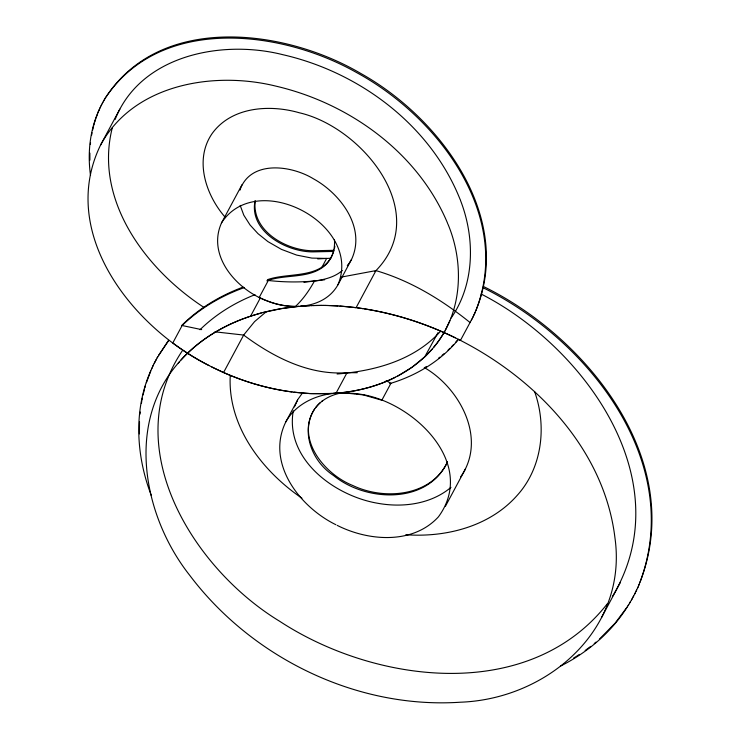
<?xml version="1.0" encoding="UTF-8"?>
<svg xmlns="http://www.w3.org/2000/svg" width="740" height="740" viewBox="0 0 740 740"><rect width="100%" height="100%" fill="white"/><g stroke="black" fill="none" stroke-linecap="round" stroke-linejoin="round"><path stroke-width="1.11" d="M89.873 153.106L89.91 160.118M139.499 421.763L139.425 433.908M230.233 375.735C227.661 426.268 262.025 470.945 301.957 498.205M90.382 144.476L90.539 142.774M140.008 414.141L140.23 411.986M334.841 246.207L334.536 248.076M141.396 403.439L141.756 401.321M91.612 135.189L92.075 132.701M141.951 400.266L142.358 398.166M92.593 130.222L93.573 126.151M143.033 395.031L144.568 388.842M293.271 410.793C284.854 459.383 334.619 495.966 377.789 503.283C402.828 507.816 430.985 504.199 450.947 487.373M240.028 190.097L240.195 189.459M334.129 249.917L333.611 251.711M255.207 201.03C251.618 231.269 287.092 251.073 313.723 250.749L333.287 250.333M112.23 128.076C93.952 200.447 146.039 269.619 203.731 307.248M93.776 125.338L94.452 122.933M144.864 387.825L145.438 385.781M94.701 122.128L95.701 118.955M240.38 188.829C251.609 159.84 291.69 165.464 313.381 178.775C340.594 193.714 366.254 227.735 351.546 259.416L337.949 284.789C324.481 308.784 291.107 310.513 268.046 301.245M146.381 382.746L150.784 370.888M333.425 252.294L332.778 254.024M95.96 118.169L97.68 113.507M255.05 200.799C248.788 231.463 286.843 252.211 313.122 251.878L332.686 251.452M294.446 406.907L297.906 399.406L302.484 392.94M640.026 582.167C685.166 461.233 587.042 338.754 482.989 287.693M115.126 119.454C140.424 55.075 222 39.294 282.819 54.686C359.594 72.196 430.726 125.338 460.178 199.615M475.848 310.726C513.366 215.386 437.766 116.855 357.106 72.853C281.718 29.933 161.45 15.189 105.987 96.986M638.768 585.22C688.524 463.823 588.744 337.94 483.599 286.565M447.496 461.76C427.748 504.773 365.958 502.099 333.574 475.543C299.774 453.389 296.638 400.358 343.129 392.579M449.892 320.651L445.323 330.142M98.013 112.332L100.64 106.69M99.604 108.937C89.827 129.519 87.403 153.069 90.52 175.491M152.042 368.002C133.219 407.842 135.744 454.98 151.302 495.439M637.436 588.235L639.369 584.091M332.538 254.588C321.456 279.517 288.239 272.144 267.418 279.711M151.441 369.131L153.374 365.144M473.693 315.49C517.214 220.853 441.567 118.474 360.759 73.445C284.373 28.518 159.008 12.746 104.701 99.095M475.395 311.993L472.536 317.83M636.039 591.214L638.037 587.107M447.339 462.38C430.8 496.67 384.042 500.425 352.887 485.542C324.749 474.451 295.408 439.264 314.537 409.063M337.181 525.363C368.4 541.171 412.818 544.732 438.432 516.835C478.475 462.278 409.886 398.527 356.107 393.726M460.659 476.884C487.133 439.338 460.428 388.898 425.13 368.039M179.117 362.128C125.347 422.457 143.014 516.233 189.727 575.332C252.007 657.888 356.661 709.17 460.474 702.205C547.323 699.06 627.936 629.62 614.94 537.767C604.247 449.393 535.723 378.418 458.902 339.595M613.719 594.359C680.55 479.372 583.888 346.514 481.102 294.002M100.039 107.818L101.732 104.469M152.764 366.263L156.214 359.511M634.587 594.165L636.65 590.085M221.63 222.703C206.488 255.79 236.994 289.988 266.964 300.838M119.815 109.168L100.501 145.188C57.739 233.119 132.571 327.293 208.883 365.477M101.13 105.598L102.869 102.277M154.161 363.433L157.74 356.745M337.949 284.789C363.007 224.84 258.057 168.581 221.861 222.278M471.325 320.152L473.138 316.711M633.061 597.087L635.188 593.045M321.854 267.408L326.645 258.436L330.808 258.251M221.408 223.138L242.063 184.63M260.387 297.859L250.564 316.183L261.22 312.992M326.932 393.699L336.043 393.18L347.051 372.673C309.154 375.587 273.18 357.041 243.664 335.063L223.572 372.516L224.498 372.923M335.904 524.725C299.46 506.918 265.632 462.916 285.816 421.911L297.489 400.146M225.506 217.615C205.96 195.48 193.815 159.868 212.195 133.459C231.648 106.643 269.795 104.284 299.265 112.758C361.98 127.049 432.447 212.621 375.957 270.618L356.097 307.683L339.864 306.073M424.788 356.791L438.025 332.602M471.935 319.023L460.456 340.382C430.329 325.082 397.917 314.167 364.524 308.885M445.452 506.234L465.553 468.744M601.509 617.604L620.388 582.399M100.501 145.188C133.45 84.055 213.768 70.725 276.075 86.173C349.317 103.285 417.934 152.551 447.515 223.073M351.546 259.416L348.929 263.597M102.268 103.397L104.062 100.113M631.479 599.974L633.671 595.959M314.805 280.414C309.588 289.904 303.418 299.006 295.464 306.425C282.893 306.369 270.452 303.002 259.231 297.415L268.305 280.479C287.046 282.606 306.036 282.43 324.712 279.757M285.816 421.911C295.14 404.919 314.13 395.521 332.889 393.495C376.771 390.951 422.725 371.091 444.731 331.224M629.832 602.823L632.08 598.845M103.461 101.232L105.302 97.967M157.13 357.873L168.147 340.9M628.13 605.644L630.434 601.694M158.712 355.144L168.85 340.345M613.46 594.793L612.369 596.495M628.732 604.515C612.739 631.22 588.189 652.18 560.513 666.093M626.956 607.299L615.07 623.2L599.409 639.147M243.784 334.878L254.56 321.632L266.465 311.54M451.123 318.052C474.867 283.846 475.182 238.095 460.419 200.253M182.623 350.307C117.253 447.043 193.196 568.792 279.674 621.276C375.282 683.927 529.23 703.564 607.531 603.516M348.66 263.958L348.105 264.67M315.499 407.731L318.209 404.595M433.612 347.375C462.528 313.612 464.664 263.607 447.802 223.785M347.282 265.688L347.828 265.022M458.3 339.216L455.442 342.537M458.264 339.669C440.735 361.092 416.01 375.818 389.656 383.653M178.275 363.109C207.681 328.597 252.248 310.874 296.583 306.61M432.086 349.178L425.417 356.19M181.069 359.927C198.033 341.196 220.011 327.404 243.608 318.625M451.835 346.394L453.657 344.489M440.134 331.724C413.827 360.473 374.671 371.018 337.116 373.996M181.485 325.656C198.792 308.377 220.252 295.584 243.108 287.101M318.792 403.994L320.013 402.828M200.004 329.735C215.654 314.398 234.663 302.679 255.013 294.677M448.042 350.113L449.957 348.272M182.41 325.267C199.893 308.339 221.353 295.843 244.182 287.62M424.704 356.865L412.115 367.207L397.75 376.05M374.958 271.506L375.957 270.618C410.635 280.738 442.085 299.959 470.029 322.52M442.03 355.413L444.083 353.683M594.239 643.56L595.987 642.116M342.343 270.526C331.677 279.646 317.257 280.71 303.955 282.264M321.965 401.163L322.64 400.636M438.524 358.216L439.949 357.106M590.677 646.399L585.155 650.497M576.497 656.297L579.429 654.41M573.509 658.128L575.748 656.75M424.196 367.882L426.564 366.457M395.465 377.224C378.075 385.975 358.946 390.933 339.614 392.866M244.755 318.2L249.389 316.572M262.867 312.567L281.163 308.663L298.608 306.416M266.816 280.839C285.621 273.818 309.542 279.35 325.424 265.114C332.288 258.63 335.285 248.797 334.415 239.52M341.381 277.075L375.985 270.6M297.471 306.526L298.266 306.453M339.022 392.921L337.607 393.051M298.488 306.425L298.951 306.388M300.301 306.268L304.251 305.971M342.694 392.894L333.463 393.375M336.182 393.171L337.246 393.088M301.032 306.212L309.653 305.666M346.93 372.683L357.3 372.72M337.459 393.079L340.002 392.959M305.333 305.907L312.03 305.574M332.158 393.458L312.585 393.68M317.71 258.926L326.645 258.436L311.873 258.094L296.666 255.096L281.45 249.38L267.917 241.61L258.019 233.674L250.046 224.988L243.811 215.201L240.176 205.406M311.216 305.601L322.187 305.417M313.205 305.537L314.389 305.5M340.428 392.94L344.072 392.894M325.618 393.745L309.681 393.55L293.965 392.191M315.564 305.472C363.895 304.501 412.023 316.757 455.35 337.838M343.147 392.894L346.857 392.959M322.881 305.417L323.63 305.426M324.397 305.435L326.608 305.472M344.535 392.903L363.312 394.901L381.849 400.22L390.951 383.255L386.095 380.712M327.246 305.481L327.802 305.49M328.384 305.509L337.976 305.944M312.067 393.652C261.886 391.525 213.037 372.71 172.781 342.981L182.133 325.535L201.687 329.624M347.31 392.977L349.262 393.07M405.816 534.743C445.915 537.601 489.63 526.529 517.047 495.541C542.346 467.763 546.962 426 534.53 391.395M243.664 335.063L214.933 331.816M350.492 393.153L354.978 393.588M357.503 307.858L363.118 308.663M292.032 391.95C268.805 388.907 246.096 382.321 224.627 372.988M223.378 372.433L211.723 366.929"/></g></svg>
